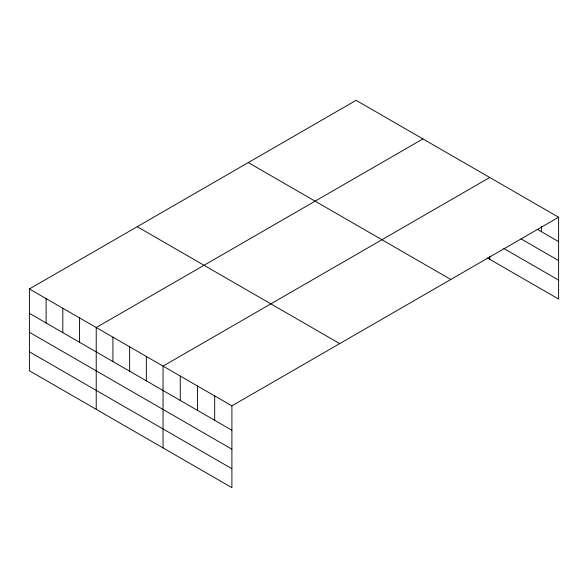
<?xml version="1.0" encoding="UTF-8"?>
<svg xmlns="http://www.w3.org/2000/svg" width="588" height="588" viewBox="0 0 588 588"><rect width="100%" height="100%" fill="white"/><g stroke="black" fill="none" stroke-linecap="round" stroke-linejoin="round"><path stroke-width="0.88" d="M558.6 217.237L356.1 100.328L29.4 288.951L29.4 370.763L231.9 487.673L231.9 405.86L558.6 217.237L558.6 299.049L487.364 257.926M422.926 138.908L96.226 327.531L96.226 409.344M489.753 177.488L163.045 366.111L163.045 447.924M537.476 229.423L558.6 241.617M521.049 238.89L558.6 260.572M503.835 248.481L558.6 280.101M248.29 162.575L450.79 279.484M137.21 226.703L339.71 343.613M29.4 288.951L231.9 405.86M29.4 313.331L231.9 430.24M29.4 332.279L231.9 449.195M29.4 351.808L231.9 468.717M541.386 226.262L541.386 231.679M489.753 256.596L489.753 259.301M214.686 395.922L214.686 420.302M197.472 385.985L197.472 410.365M180.259 376.048L180.259 400.428M146.338 356.468L146.338 380.848M129.639 346.817L129.639 371.197M112.933 337.174L112.933 361.554M79.52 317.887L79.52 342.267M62.813 308.237L62.813 332.617M46.107 298.594L46.107 322.974"/></g></svg>
